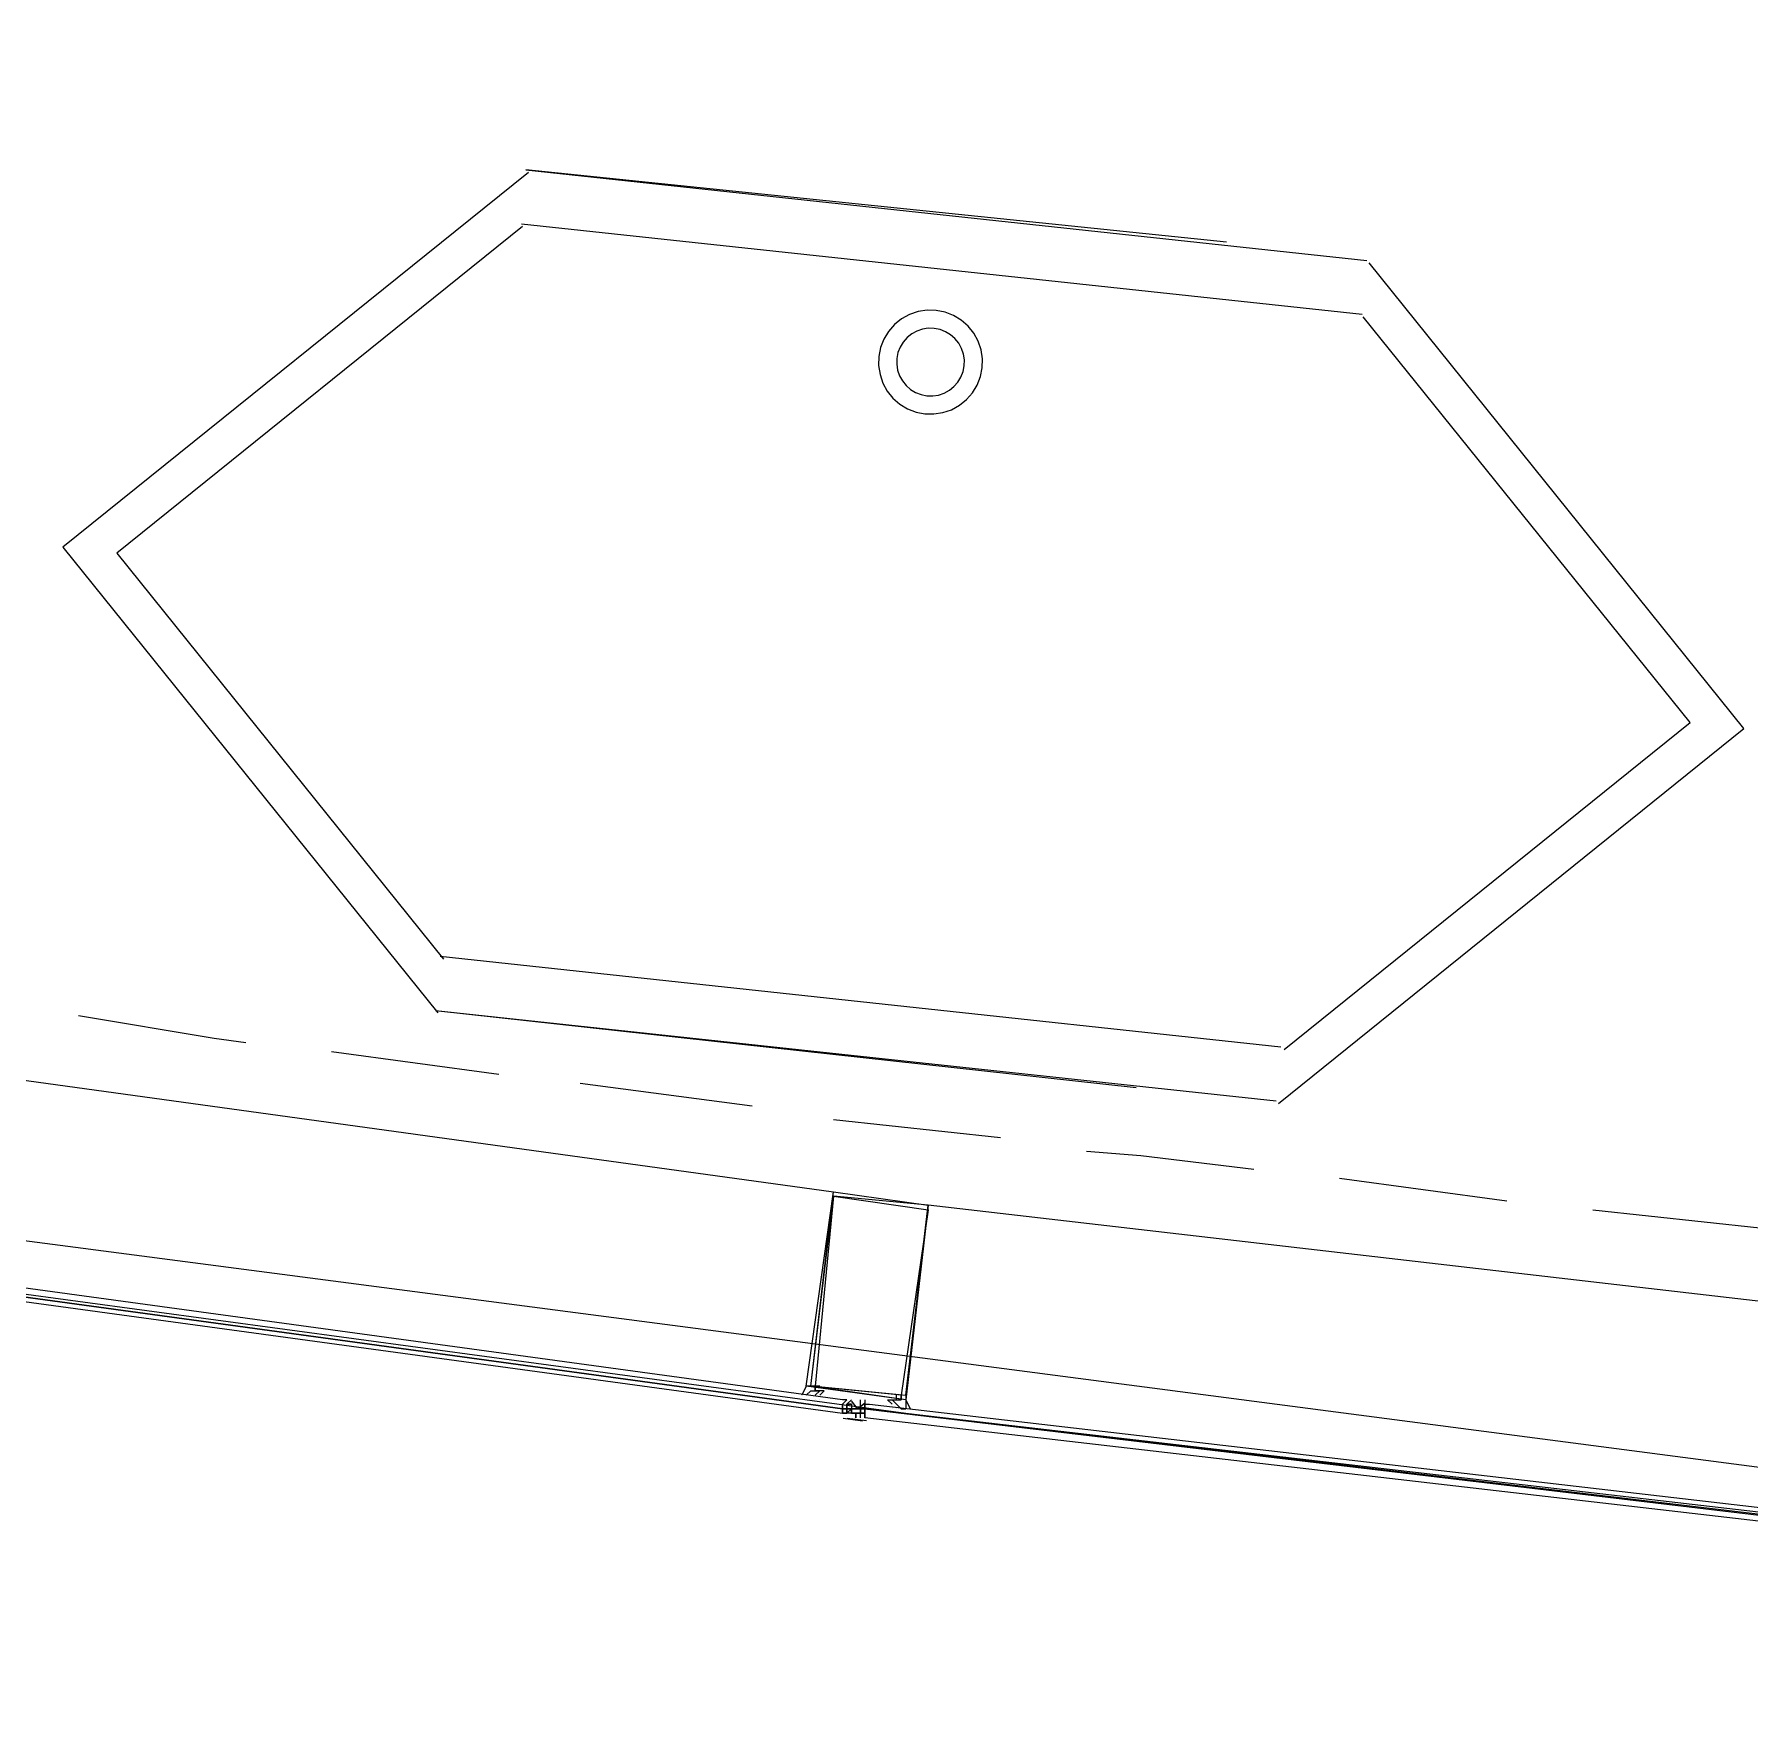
# Model space of a CAD drawing. Header units: feet. Extents: x -84 to 198, y -22 to 181.
# Drawn here: x 49.63 to 54.69, y 15.92 to 20.87 of the extents above; entities that cross this region are included whole.
import ezdxf

# ---------------------------------------------------------------- set-up
doc = ezdxf.new("R2010")
doc.units = ezdxf.units.FT
doc.layers.add('A-AREA-UNIDAD', color=30, linetype='CONTINUOUS')
doc.layers.add('A-LINEA', color=7, linetype='CONTINUOUS')

msp = doc.modelspace()

# ---------------------------------------------------------------- linework, layer by layer
at = {"layer": 'A-AREA-UNIDAD'}
msp.add_lwpolyline([(23.392, 28.4089), (25.28, 25.4756), (25.6, 25.44), (25.632, 24.96), (27.68, 22.24), (28, 22.2044), (28.08, 21.7244), (39.712, 18.9689), (47.68, 17.5644), (55.712, 16.5156), (55.808, 17.0489), (56.4, 17.0844), (56.448, 17.28), (58.752, 17.0844), (61.952, 30.56)], dxfattribs=at)
at = {"layer": 'A-LINEA'}
for p, q in [((53.5467, 20.0444), (51.0667, 20.3111)), ((52.2115, 20.0448), (52.1881, 20.0319)), ((52.2368, 20.0534), (52.2115, 20.0448)), ((52.2633, 20.0574), (52.2368, 20.0534)), ((52.29, 20.0569), (52.2633, 20.0574)), ((52.3162, 20.0517), (52.29, 20.0569)), ((52.3411, 20.042), (52.3162, 20.0517)), ((52.364, 20.0281), (52.3411, 20.042)), ((52.1496, 19.9951), (52.1358, 19.9722)), ((52.1673, 20.0152), (52.1496, 19.9951)), ((52.1881, 20.0319), (52.1673, 20.0152)), ((52.2177, 19.9876), (52.2042, 19.9767)), ((52.233, 19.996), (52.2177, 19.9876)), ((52.2495, 20.0016), (52.233, 19.996)), ((52.2668, 20.0042), (52.2495, 20.0016)), ((52.2842, 20.0039), (52.2668, 20.0042)), ((52.3013, 20.0005), (52.2842, 20.0039)), ((52.3175, 19.9941), (52.3013, 20.0005)), ((52.3324, 19.9851), (52.3175, 19.9941)), ((52.3841, 20.0105), (52.364, 20.0281)), ((52.4008, 19.9897), (52.3841, 20.0105)), ((52.4137, 19.9662), (52.4008, 19.9897)), ((52.1261, 19.9473), (52.1209, 19.9211)), ((52.1358, 19.9722), (52.1261, 19.9473)), ((52.1836, 19.9486), (52.1773, 19.9324)), ((52.1927, 19.9635), (52.1836, 19.9486)), ((52.2042, 19.9767), (52.1927, 19.9635)), ((52.3455, 19.9736), (52.3324, 19.9851)), ((52.3565, 19.96), (52.3455, 19.9736)), ((52.3649, 19.9447), (52.3565, 19.96)), ((52.3705, 19.9282), (52.3649, 19.9447)), ((52.4223, 19.9409), (52.4137, 19.9662)), ((52.4263, 19.9145), (52.4223, 19.9409)), ((52.1209, 19.9211), (52.1203, 19.8944)), ((52.1203, 19.8944), (52.1244, 19.8679)), ((52.1739, 19.9153), (52.1735, 19.8979)), ((52.1735, 19.8979), (52.1762, 19.8806)), ((52.1773, 19.9324), (52.1739, 19.9153)), ((52.3693, 19.8765), (52.3727, 19.8936)), ((52.3731, 19.911), (52.3705, 19.9282)), ((52.3727, 19.8936), (52.3731, 19.911)), ((52.4206, 19.8616), (52.4258, 19.8878)), ((52.4258, 19.8878), (52.4263, 19.9145)), ((52.1244, 19.8679), (52.133, 19.8426)), ((52.133, 19.8426), (52.1459, 19.8192)), ((52.1762, 19.8806), (52.1818, 19.8641)), ((52.1818, 19.8641), (52.1902, 19.8489)), ((52.1902, 19.8489), (52.2011, 19.8353)), ((52.3425, 19.8322), (52.354, 19.8453)), ((52.354, 19.8453), (52.363, 19.8602)), ((52.363, 19.8602), (52.3693, 19.8765)), ((52.397, 19.8138), (52.4109, 19.8367)), ((52.4109, 19.8367), (52.4206, 19.8616)), ((52.1459, 19.8192), (52.1626, 19.7984)), ((52.1626, 19.7984), (52.1827, 19.7808)), ((52.2011, 19.8353), (52.2142, 19.8238)), ((52.2142, 19.8238), (52.2291, 19.8147)), ((52.2291, 19.8147), (52.2454, 19.8084)), ((52.2454, 19.8084), (52.2625, 19.805)), ((52.2625, 19.805), (52.2799, 19.8047)), ((52.2799, 19.8047), (52.2971, 19.8073)), ((52.2971, 19.8073), (52.3136, 19.8129)), ((52.3136, 19.8129), (52.3289, 19.8213)), ((52.3289, 19.8213), (52.3425, 19.8322)), ((52.3586, 19.777), (52.3794, 19.7937)), ((52.3794, 19.7937), (52.397, 19.8138)), ((52.1827, 19.7808), (52.2056, 19.7669)), ((52.2056, 19.7669), (52.2305, 19.7572)), ((52.2305, 19.7572), (52.2567, 19.752)), ((52.2567, 19.752), (52.2834, 19.7514)), ((52.2834, 19.7514), (52.3098, 19.7555)), ((52.3098, 19.7555), (52.3351, 19.7641)), ((52.3351, 19.7641), (52.3586, 19.777)), ((53.3067, 17.8844), (50.8267, 18.1511)), ((48.3067, 17.9644), (51.9867, 17.4578)), ((52.88, 17.7644), (50.8133, 17.9911)), ((53.2933, 17.7244), (50.8133, 17.9911)), ((50.5067, 17.8711), (51, 17.8044)), ((51.24, 17.7778), (51.7467, 17.7111)), ((51.9867, 17.6711), (52.48, 17.6178)), ((53.48, 17.4978), (53.9733, 17.4311)), ((55.96, 16.9911), (52.2667, 17.4178)), ((54.2267, 17.4044), (54.72, 17.3511)), ((51.9333, 16.8578), (51.9333, 16.8578)), ((51.9333, 16.8444), (51.9333, 16.8444)), ((51.9467, 16.8444), (51.9467, 16.8444)), ((52.0133, 16.8311), (52.0133, 16.8311)), ((52.0267, 16.8178), (52.0133, 16.8178)), ((52.0133, 16.8178), (52.0133, 16.8178)), ((52.0133, 16.8178), (52.0133, 16.8178)), ((52.0133, 16.8178), (52.0133, 16.8044)), ((52.0133, 16.8044), (52.0133, 16.8178)), ((52.0133, 16.8178), (52.0133, 16.8178)), ((52.0133, 16.8044), (52.0133, 16.8044)), ((52.0133, 16.8044), (52.0133, 16.8044)), ((52.0133, 16.8044), (52.0133, 16.8044)), ((52.0267, 16.8044), (52.0133, 16.8044)), ((52.0133, 16.8044), (52.0133, 16.8044)), ((52.0133, 16.8044), (52.0133, 16.8044)), ((52.0267, 16.8044), (52.0133, 16.8044)), ((52.0133, 16.8044), (52.0133, 16.8044)), ((52.0133, 16.8044), (52.0133, 16.8044)), ((52.0267, 16.8044), (52.0133, 16.8044)), ((52.0133, 16.8044), (52.0133, 16.8044)), ((52.0133, 16.8044), (52.0133, 16.8044)), ((52.0133, 16.8044), (52.0133, 16.8044)), ((52.0133, 16.8044), (52.0267, 16.8044)), ((52.0267, 16.8444), (52.0267, 16.8444)), ((52.0267, 16.8444), (52.0267, 16.8444)), ((52.0267, 16.8444), (52.0267, 16.8444)), ((52.0267, 16.8444), (52.0267, 16.8444)), ((52.0267, 16.8444), (52.0267, 16.8444)), ((52.0267, 16.8311), (52.0267, 16.8311)), ((52.0267, 16.8311), (52.0267, 16.8178)), ((52.0267, 16.8311), (52.0267, 16.8311)), ((52.0267, 16.8311), (52.0267, 16.8311)), ((52.0267, 16.8311), (52.0267, 16.8311)), ((52.0267, 16.8311), (52.0267, 16.8311)), ((52.0267, 16.8311), (52.0267, 16.8311)), ((52.0267, 16.8311), (52.0267, 16.8311)), ((52.0267, 16.8311), (52.0267, 16.8311)), ((52.0267, 16.8311), (52.0267, 16.8311)), ((52.0267, 16.8311), (52.0267, 16.8311)), ((52.0267, 16.8311), (52.0267, 16.8311)), ((52.0267, 16.8311), (52.0267, 16.8311)), ((52.0267, 16.8178), (52.0267, 16.8311)), ((52.0267, 16.8311), (52.04, 16.8311)), ((52.0267, 16.8311), (52.04, 16.8311)), ((52.0267, 16.8311), (52.04, 16.8311)), ((52.04, 16.8311), (52.0267, 16.8311)), ((52.0267, 16.8178), (52.0267, 16.8178)), ((52.04, 16.8178), (52.0267, 16.8178)), ((52.0267, 16.8178), (52.0267, 16.8178)), ((52.0267, 16.8178), (52.0267, 16.8178)), ((52.0267, 16.8178), (52.0267, 16.8178)), ((52.0267, 16.8178), (52.04, 16.8178)), ((52.0267, 16.8178), (52.0267, 16.8178)), ((52.04, 16.8178), (52.0267, 16.8178)), ((52.0267, 16.8178), (52.0267, 16.8178)), ((52.0267, 16.8178), (52.0267, 16.8178)), ((52.0267, 16.8178), (52.0267, 16.8044)), ((52.0267, 16.8178), (52.0267, 16.8178)), ((52.0267, 16.8178), (52.0267, 16.8178)), ((52.0267, 16.8178), (52.0267, 16.8044)), ((52.0267, 16.8178), (52.0267, 16.8178)), ((52.0267, 16.8178), (52.0267, 16.8178)), ((52.0267, 16.8178), (52.0267, 16.8178)), ((52.0267, 16.8178), (52.0267, 16.8178)), ((52.0267, 16.8178), (52.0267, 16.8178)), ((52.0267, 16.8178), (52.0267, 16.8178)), ((52.0267, 16.8178), (52.0267, 16.8178)), ((52.0267, 16.8178), (52.0267, 16.8178)), ((52.0267, 16.8178), (52.0267, 16.8178)), ((52.0267, 16.8178), (52.0267, 16.8178)), ((52.0267, 16.8178), (52.0267, 16.8178)), ((52.0267, 16.8178), (52.0267, 16.8178)), ((52.0267, 16.8178), (52.0267, 16.8178)), ((52.0267, 16.8178), (52.0267, 16.8178)), ((52.0267, 16.8178), (52.04, 16.8178)), ((52.0267, 16.8178), (52.04, 16.8178)), ((52.0267, 16.8178), (52.0267, 16.8178)), ((52.0267, 16.8178), (52.0267, 16.8178)), ((52.0267, 16.8178), (52.0267, 16.8178)), ((52.0267, 16.8178), (52.0267, 16.8178)), ((52.0267, 16.8178), (52.0267, 16.8178)), ((52.0267, 16.8178), (52.0267, 16.8178)), ((52.0267, 16.8178), (52.0267, 16.8178)), ((52.0267, 16.8178), (52.0267, 16.8178)), ((52.0267, 16.8044), (52.04, 16.8178)), ((52.0267, 16.8178), (52.0267, 16.8178)), ((52.0267, 16.8178), (52.0267, 16.8178)), ((52.0267, 16.8178), (52.0267, 16.8178)), ((52.0267, 16.8178), (52.0267, 16.8178)), ((52.04, 16.8178), (52.0267, 16.8178)), ((52.04, 16.8178), (52.0267, 16.8178)), ((52.0267, 16.8044), (52.0267, 16.8044)), ((52.0267, 16.8044), (52.0267, 16.8044)), ((52.04, 16.8044), (52.0267, 16.8044)), ((52.0267, 16.8044), (52.0267, 16.8044)), ((52.0267, 16.8044), (52.0267, 16.8044)), ((52.0267, 16.8044), (52.0267, 16.8044)), ((52.0267, 16.8044), (52.0267, 16.8044)), ((52.0267, 16.8044), (52.0267, 16.8044)), ((52.0267, 16.8044), (52.0267, 16.8044)), ((52.0267, 16.8044), (52.0267, 16.8044)), ((52.0267, 16.8044), (52.0267, 16.8044)), ((52.0267, 16.8044), (52.0267, 16.8044)), ((52.0267, 16.8044), (52.0267, 16.8044)), ((52.0267, 16.8044), (52.0267, 16.8044)), ((52.0267, 16.8044), (52.0267, 16.8044)), ((52.0267, 16.8044), (52.0267, 16.8044)), ((52.0267, 16.8044), (52.0267, 16.8044)), ((52.04, 16.8311), (52.04, 16.8178)), ((52.04, 16.8311), (52.04, 16.8311)), ((52.04, 16.8311), (52.04, 16.8311)), ((52.04, 16.8311), (52.04, 16.8311)), ((52.04, 16.8311), (52.04, 16.8311)), ((52.04, 16.8311), (52.04, 16.8311)), ((52.04, 16.8311), (52.04, 16.8311)), ((52.04, 16.8311), (52.04, 16.8178)), ((52.04, 16.8311), (52.04, 16.8311)), ((52.04, 16.8311), (52.04, 16.8311)), ((52.04, 16.8311), (52.04, 16.8311)), ((52.04, 16.8311), (52.04, 16.8311)), ((52.04, 16.8311), (52.04, 16.8311)), ((52.04, 16.8311), (52.04, 16.8311)), ((52.04, 16.8311), (52.04, 16.8311)), ((52.04, 16.8178), (52.04, 16.8178)), ((52.04, 16.8178), (52.04, 16.8178)), ((52.04, 16.8178), (52.04, 16.8178)), ((52.04, 16.8178), (52.04, 16.8178)), ((52.04, 16.8178), (52.04, 16.8178)), ((52.04, 16.8178), (52.04, 16.8178)), ((52.04, 16.8178), (52.04, 16.8178)), ((52.04, 16.8178), (52.04, 16.8178)), ((52.04, 16.8178), (52.04, 16.8178)), ((52.04, 16.8178), (52.04, 16.8178)), ((52.04, 16.8178), (52.04, 16.8178)), ((52.04, 16.8178), (52.04, 16.8178)), ((52.04, 16.8178), (52.04, 16.8178)), ((52.04, 16.8178), (52.04, 16.8178)), ((52.04, 16.8178), (52.04, 16.8178)), ((52.04, 16.8178), (52.04, 16.8178)), ((52.04, 16.8178), (52.04, 16.8178)), ((52.04, 16.8178), (52.04, 16.8178)), ((52.04, 16.8178), (52.04, 16.8178)), ((52.04, 16.8044), (52.04, 16.8178)), ((52.04, 16.8178), (52.04, 16.8178)), ((52.04, 16.8044), (52.04, 16.8178)), ((52.04, 16.8178), (52.04, 16.8044)), ((52.04, 16.8178), (52.04, 16.8178)), ((52.04, 16.8178), (52.0533, 16.8178)), ((52.04, 16.8178), (52.04, 16.8178)), ((52.04, 16.8178), (52.0533, 16.8178)), ((52.04, 16.8178), (52.04, 16.8178)), ((52.04, 16.8178), (52.04, 16.8178)), ((52.04, 16.8178), (52.04, 16.8044)), ((52.04, 16.8178), (52.04, 16.8178)), ((52.04, 16.8178), (52.04, 16.8178)), ((52.04, 16.8178), (52.04, 16.8178)), ((52.04, 16.8178), (52.0533, 16.8178)), ((52.04, 16.8178), (52.04, 16.8178)), ((52.04, 16.8178), (52.04, 16.8044)), ((52.04, 16.8178), (52.04, 16.8178)), ((52.04, 16.8178), (52.04, 16.8178)), ((52.04, 16.8178), (52.04, 16.8044)), ((52.04, 16.8178), (52.04, 16.8178)), ((52.04, 16.8178), (52.04, 16.8178)), ((52.04, 16.8178), (52.04, 16.8178)), ((52.04, 16.8178), (52.04, 16.8178)), ((52.04, 16.8178), (52.04, 16.8178)), ((52.04, 16.8178), (52.04, 16.8178)), ((52.04, 16.8178), (52.04, 16.8178)), ((52.04, 16.8178), (52.04, 16.8178)), ((52.04, 16.8178), (52.04, 16.8178)), ((52.04, 16.8044), (52.04, 16.8044)), ((52.04, 16.8044), (52.04, 16.8044)), ((52.04, 16.8044), (52.04, 16.8044)), ((52.04, 16.8044), (52.04, 16.8044)), ((52.04, 16.8044), (52.04, 16.8044)), ((52.04, 16.8044), (52.04, 16.8044)), ((52.04, 16.8044), (52.04, 16.8044)), ((52.04, 16.8044), (52.04, 16.8044)), ((52.04, 16.8044), (52.04, 16.8044)), ((52.04, 16.8044), (52.04, 16.8044)), ((52.04, 16.8044), (52.04, 16.8044)), ((52.04, 16.8044), (52.04, 16.8044)), ((52.04, 16.8044), (52.04, 16.8044)), ((52.04, 16.8044), (52.04, 16.8044)), ((52.04, 16.8044), (52.04, 16.8044)), ((52.04, 16.8044), (52.04, 16.8044)), ((52.04, 16.8044), (52.04, 16.8044)), ((52.04, 16.8044), (52.04, 16.8044)), ((52.04, 16.8044), (52.04, 16.8044)), ((52.04, 16.8044), (52.04, 16.8044)), ((52.0533, 16.8044), (52.04, 16.8044)), ((52.04, 16.8044), (52.04, 16.8044)), ((52.04, 16.8044), (52.04, 16.8044)), ((52.04, 16.8044), (52.04, 16.8044)), ((52.04, 16.8044), (52.04, 16.8044)), ((52.04, 16.8044), (52.04, 16.8044)), ((52.04, 16.8044), (52.04, 16.8044)), ((52.04, 16.8044), (52.04, 16.8044)), ((52.04, 16.8044), (52.04, 16.8044)), ((52.04, 16.8044), (52.04, 16.8044)), ((52.04, 16.8044), (52.04, 16.8044)), ((52.04, 16.8044), (52.04, 16.8044)), ((52.04, 16.8044), (52.04, 16.8044)), ((52.04, 16.8044), (52.04, 16.8044)), ((52.04, 16.8044), (52.04, 16.8044)), ((52.04, 16.8044), (52.04, 16.8044)), ((52.04, 16.8044), (52.04, 16.8044)), ((52.04, 16.8044), (52.04, 16.8044)), ((52.04, 16.8044), (52.04, 16.8044)), ((52.04, 16.8044), (52.04, 16.8044)), ((52.04, 16.8044), (52.04, 16.8044)), ((52.04, 16.8044), (52.04, 16.8044)), ((52.04, 16.8044), (52.04, 16.8044)), ((52.04, 16.8044), (52.04, 16.8044)), ((52.04, 16.8044), (52.04, 16.8044)), ((52.04, 16.8044), (52.04, 16.8044)), ((52.04, 16.8044), (52.0533, 16.8044)), ((52.04, 16.8044), (52.04, 16.8044)), ((52.04, 16.8044), (52.04, 16.8044)), ((52.04, 16.8044), (52.04, 16.8044)), ((52.04, 16.8044), (52.04, 16.8044)), ((52.04, 16.8044), (52.04, 16.8044)), ((52.04, 16.8044), (52.04, 16.8044)), ((52.04, 16.8044), (52.04, 16.8044)), ((52.04, 16.8044), (52.04, 16.8044)), ((52.04, 16.8044), (52.04, 16.8044)), ((52.04, 16.8044), (52.04, 16.8044)), ((52.04, 16.8044), (52.04, 16.8044)), ((52.04, 16.8044), (52.04, 16.8044)), ((52.04, 16.8044), (52.04, 16.8044)), ((52.04, 16.8044), (52.04, 16.8044)), ((52.0533, 16.8178), (52.0533, 16.8178)), ((52.0533, 16.8178), (52.0533, 16.8178)), ((52.0533, 16.8178), (52.0533, 16.8178)), ((52.0533, 16.8178), (52.0533, 16.8178)), ((52.0533, 16.8178), (52.0533, 16.8178)), ((52.0533, 16.8178), (52.0533, 16.8178)), ((52.0533, 16.8178), (52.0533, 16.8178)), ((52.0533, 16.8178), (52.0533, 16.8178)), ((52.0533, 16.8178), (52.0533, 16.8178)), ((52.0533, 16.8178), (52.0533, 16.8178)), ((52.0533, 16.8178), (52.0533, 16.8178)), ((52.0533, 16.8178), (52.0533, 16.8178)), ((52.0533, 16.8178), (52.0533, 16.8178)), ((52.0533, 16.8178), (52.0533, 16.8178)), ((52.0533, 16.8178), (52.0533, 16.8178)), ((52.0533, 16.8178), (52.0533, 16.8178)), ((52.0533, 16.8178), (52.0533, 16.8178)), ((52.0533, 16.8178), (52.0533, 16.8178)), ((52.0533, 16.8178), (52.0533, 16.8178)), ((52.0533, 16.8178), (52.0533, 16.8178)), ((52.0533, 16.8178), (52.0667, 16.8178)), ((52.0533, 16.8178), (52.0533, 16.8178)), ((52.0533, 16.8178), (52.0533, 16.8178)), ((52.0533, 16.8178), (52.0533, 16.8178)), ((52.0533, 16.8178), (52.0533, 16.8178)), ((52.0533, 16.8178), (52.0533, 16.8178)), ((52.0533, 16.8178), (52.0533, 16.8178)), ((52.0533, 16.8178), (52.0533, 16.8178)), ((52.0533, 16.8178), (52.0533, 16.8178)), ((52.0533, 16.8178), (52.0533, 16.8178)), ((52.0533, 16.8178), (52.0533, 16.8178)), ((52.0533, 16.8178), (52.0533, 16.8178)), ((52.0533, 16.8178), (52.0533, 16.8178)), ((52.0533, 16.8178), (52.0667, 16.8178)), ((52.0533, 16.8178), (52.0533, 16.8178)), ((52.0533, 16.8178), (52.0533, 16.8178)), ((52.0533, 16.8178), (52.0533, 16.8178)), ((52.0533, 16.8178), (52.0533, 16.8178)), ((52.0533, 16.8178), (52.0533, 16.8178)), ((52.0533, 16.8178), (52.0533, 16.8178)), ((52.0533, 16.8178), (52.0533, 16.8178)), ((52.0533, 16.8178), (52.0533, 16.8178)), ((52.0533, 16.8178), (52.0533, 16.8178)), ((52.0533, 16.8178), (52.0533, 16.8178)), ((52.0533, 16.8178), (52.0533, 16.8178)), ((52.0533, 16.8178), (52.0533, 16.8178)), ((52.0533, 16.8178), (52.0533, 16.8178)), ((52.0533, 16.8178), (52.0533, 16.8178)), ((52.0533, 16.8044), (52.0533, 16.8044)), ((52.0533, 16.8044), (52.0533, 16.7911)), ((52.0533, 16.8044), (52.0533, 16.8044)), ((52.0533, 16.8044), (52.0533, 16.8044)), ((52.0533, 16.8044), (52.0533, 16.8044)), ((52.0533, 16.8044), (52.0667, 16.8044)), ((52.0533, 16.8044), (52.0533, 16.8044)), ((52.0533, 16.8044), (52.0533, 16.8044)), ((52.0667, 16.8044), (52.0533, 16.8044)), ((52.0533, 16.8044), (52.0533, 16.8044)), ((52.0533, 16.8044), (52.0533, 16.8044)), ((52.0533, 16.8044), (52.0533, 16.8044)), ((52.0533, 16.8044), (52.0533, 16.8044)), ((52.0533, 16.8044), (52.0533, 16.8044)), ((52.0533, 16.8044), (52.0533, 16.8044)), ((52.0533, 16.8044), (52.0667, 16.8044)), ((52.0533, 16.8044), (52.0533, 16.8044)), ((52.0533, 16.8044), (52.0667, 16.8044)), ((52.0533, 16.8044), (52.0533, 16.8044)), ((52.0533, 16.8044), (52.0533, 16.8044)), ((52.0533, 16.8044), (52.0533, 16.8044)), ((52.0667, 16.8044), (52.0533, 16.8044)), ((52.0533, 16.8044), (52.0533, 16.8044)), ((52.0533, 16.8044), (52.0667, 16.8044)), ((52.0533, 16.8044), (52.0533, 16.8044)), ((52.0533, 16.8044), (52.0533, 16.8044)), ((52.0533, 16.8044), (52.0533, 16.8044)), ((52.0533, 16.8044), (52.0533, 16.8044)), ((52.0533, 16.7911), (52.0533, 16.8044)), ((52.0533, 16.8044), (52.0533, 16.8044)), ((52.0533, 16.8044), (52.0533, 16.8044)), ((52.0533, 16.8044), (52.0533, 16.8044)), ((52.0533, 16.8044), (52.0533, 16.7911)), ((52.0533, 16.8044), (52.0533, 16.8044)), ((52.0533, 16.8044), (52.0667, 16.8044)), ((52.0533, 16.8044), (52.0533, 16.8044)), ((52.0533, 16.8044), (52.0667, 16.8044)), ((52.0533, 16.8044), (52.0533, 16.8044)), ((52.0533, 16.8044), (52.0533, 16.8044)), ((52.0533, 16.8044), (52.0533, 16.8044)), ((52.0533, 16.8044), (52.0533, 16.8044)), ((52.0533, 16.8044), (52.0533, 16.8044)), ((52.0533, 16.8044), (52.0533, 16.8044)), ((52.0533, 16.8044), (52.0533, 16.8044)), ((52.0533, 16.8044), (52.0533, 16.8044)), ((52.0533, 16.8044), (52.0533, 16.8044)), ((52.0533, 16.8044), (52.0533, 16.8044)), ((52.0533, 16.8044), (52.0533, 16.8044)), ((52.0533, 16.8044), (52.0667, 16.8044)), ((52.0533, 16.8044), (52.0533, 16.8044)), ((52.0533, 16.8044), (52.0533, 16.8044)), ((52.0533, 16.8044), (52.0533, 16.8044)), ((52.0533, 16.8044), (52.0533, 16.8044)), ((52.0533, 16.8044), (52.0667, 16.8044)), ((52.0533, 16.8044), (52.0533, 16.8044)), ((52.0533, 16.8044), (52.0533, 16.8044)), ((52.0533, 16.8044), (52.0533, 16.8044)), ((52.0533, 16.8044), (52.0533, 16.8044)), ((52.0533, 16.8044), (52.0533, 16.8044)), ((52.0533, 16.8044), (52.0533, 16.8044)), ((52.0533, 16.8044), (52.0533, 16.8044)), ((52.0533, 16.8044), (52.0533, 16.8044)), ((52.0533, 16.8044), (52.0533, 16.8044)), ((52.0533, 16.8044), (52.0533, 16.8044)), ((52.0533, 16.8044), (52.0533, 16.8044)), ((52.0533, 16.8044), (52.0533, 16.8044)), ((52.0533, 16.8044), (52.0533, 16.8044)), ((52.0533, 16.8044), (52.0533, 16.8044)), ((52.0533, 16.8044), (52.0533, 16.8044)), ((52.0533, 16.8044), (52.0533, 16.8044)), ((52.0533, 16.8044), (52.0533, 16.8044)), ((52.0533, 16.8044), (52.0533, 16.8044)), ((52.0533, 16.8044), (52.0533, 16.8044)), ((52.0667, 16.8311), (52.0667, 16.8311)), ((52.0667, 16.8311), (52.0667, 16.8311)), ((52.0667, 16.8311), (52.0667, 16.8311)), ((52.0667, 16.8311), (52.0667, 16.8311)), ((52.0667, 16.8311), (52.0667, 16.8311)), ((52.0667, 16.8311), (52.0667, 16.8311)), ((52.0667, 16.8311), (52.0667, 16.8311)), ((52.0667, 16.8311), (52.0667, 16.8311)), ((52.0667, 16.8311), (52.0667, 16.8311)), ((52.0667, 16.8311), (52.0667, 16.8311)), ((52.0667, 16.8311), (52.0667, 16.8311)), ((52.0667, 16.8311), (52.0667, 16.8311)), ((52.0667, 16.8311), (52.0667, 16.8311)), ((52.0667, 16.8311), (52.0667, 16.8311)), ((52.0667, 16.8178), (52.0667, 16.8178)), ((52.0667, 16.8178), (52.0667, 16.8178)), ((52.0667, 16.8178), (52.0667, 16.8178)), ((52.0667, 16.8178), (52.0667, 16.8178)), ((52.0667, 16.8178), (52.0667, 16.8178)), ((52.0667, 16.8178), (52.0667, 16.8178)), ((52.0667, 16.8178), (52.0667, 16.8178)), ((52.0667, 16.8178), (52.0667, 16.8178)), ((52.0667, 16.8178), (52.0667, 16.8044)), ((52.0667, 16.8178), (52.0667, 16.8178)), ((52.0667, 16.8178), (52.0667, 16.8178)), ((52.0667, 16.8178), (52.0667, 16.8178)), ((52.0667, 16.8178), (52.0667, 16.8178)), ((52.0667, 16.8178), (52.0667, 16.8178)), ((52.0667, 16.8178), (52.0667, 16.8178)), ((52.0667, 16.8178), (52.0667, 16.8178)), ((52.0667, 16.8178), (52.0667, 16.8178)), ((52.0667, 16.8178), (52.0667, 16.8178)), ((52.0667, 16.8178), (52.0667, 16.8178)), ((52.0667, 16.8178), (52.0667, 16.8178)), ((52.0667, 16.8178), (52.0667, 16.8178)), ((52.0667, 16.8178), (52.0667, 16.8178)), ((52.0667, 16.8178), (52.0667, 16.8178)), ((52.0667, 16.8178), (52.0667, 16.8178)), ((52.0667, 16.8178), (52.0667, 16.8178)), ((52.0667, 16.8178), (52.08, 16.8178)), ((52.0667, 16.8178), (52.0667, 16.8178)), ((52.0667, 16.8178), (52.0667, 16.8178)), ((52.0667, 16.8178), (52.0667, 16.8178)), ((52.0667, 16.8178), (52.0667, 16.8178)), ((52.0667, 16.8178), (52.0667, 16.8044)), ((52.0667, 16.8178), (52.0667, 16.8178)), ((52.0667, 16.8178), (52.0667, 16.8178)), ((52.0667, 16.8178), (52.0667, 16.8178)), ((52.0667, 16.8178), (52.0667, 16.8178)), ((52.0667, 16.8178), (52.0667, 16.8178)), ((52.0667, 16.8178), (52.0667, 16.8178)), ((52.0667, 16.8178), (52.0667, 16.8178)), ((52.0667, 16.8178), (52.0667, 16.8178)), ((52.0667, 16.8178), (52.0667, 16.8044)), ((52.0667, 16.8178), (52.0667, 16.8044)), ((52.0667, 16.8044), (52.0667, 16.8178)), ((52.0667, 16.8178), (52.0667, 16.8178)), ((52.0667, 16.8178), (52.0667, 16.8178)), ((52.0667, 16.8178), (52.0667, 16.8178)), ((52.0667, 16.8044), (52.0667, 16.8178)), ((52.0667, 16.8044), (52.0667, 16.8178)), ((52.08, 16.8178), (52.0667, 16.8178)), ((52.0667, 16.8178), (52.0667, 16.8178)), ((52.0667, 16.8178), (52.0667, 16.8178)), ((52.0667, 16.8178), (52.0667, 16.8044)), ((52.0667, 16.8178), (52.0667, 16.8178)), ((52.0667, 16.8178), (52.0667, 16.8178)), ((52.0667, 16.8044), (52.0667, 16.8044)), ((52.0667, 16.8044), (52.0667, 16.8044)), ((52.0667, 16.8044), (52.0667, 16.8044)), ((52.0667, 16.8044), (52.0667, 16.8044)), ((52.0667, 16.8044), (52.0667, 16.8044)), ((52.0667, 16.8044), (52.0667, 16.8044)), ((52.0667, 16.7911), (52.0667, 16.8044)), ((52.0667, 16.8044), (52.0667, 16.8044)), ((52.0667, 16.8044), (52.0667, 16.8044)), ((52.0667, 16.8044), (52.0667, 16.8044)), ((52.0667, 16.8044), (52.0667, 16.8044)), ((52.0667, 16.8044), (52.0667, 16.8044)), ((52.0667, 16.8044), (52.0667, 16.8044)), ((52.0667, 16.8044), (52.0667, 16.8044)), ((52.0667, 16.8044), (52.0667, 16.8044)), ((52.0667, 16.8044), (52.0667, 16.8044)), ((52.0667, 16.8044), (52.0667, 16.8044)), ((52.0667, 16.8044), (52.0667, 16.8044)), ((52.0667, 16.8044), (52.0667, 16.8044)), ((52.0667, 16.8044), (52.0667, 16.8044)), ((52.0667, 16.8044), (52.0667, 16.8044)), ((52.0667, 16.8044), (52.0667, 16.8044)), ((52.0667, 16.8044), (52.0667, 16.8044)), ((52.0667, 16.8044), (52.0667, 16.8044)), ((52.0667, 16.8044), (52.0667, 16.8044)), ((52.0667, 16.8044), (52.0667, 16.8044)), ((52.0667, 16.8044), (52.0667, 16.8044)), ((52.0667, 16.8044), (52.08, 16.8044)), ((52.0667, 16.8044), (52.0667, 16.8044)), ((52.0667, 16.8044), (52.0667, 16.8044)), ((52.08, 16.8044), (52.0667, 16.8044)), ((52.08, 16.8044), (52.0667, 16.8044)), ((52.08, 16.8444), (52.08, 16.8444)), ((52.08, 16.8311), (52.08, 16.8311)), ((52.08, 16.8311), (52.08, 16.8311)), ((52.08, 16.8311), (52.08, 16.8311)), ((52.08, 16.8311), (52.08, 16.8311)), ((52.08, 16.8311), (52.08, 16.8311)), ((52.08, 16.8311), (52.08, 16.8311)), ((52.08, 16.8311), (52.08, 16.8311)), ((52.08, 16.8311), (52.08, 16.8311)), ((52.08, 16.8311), (52.08, 16.8311)), ((52.08, 16.8311), (52.08, 16.8311)), ((52.08, 16.8311), (52.08, 16.8311)), ((52.08, 16.8178), (52.08, 16.8044)), ((52.08, 16.8178), (52.08, 16.8178)), ((52.08, 16.8178), (52.08, 16.8044)), ((52.08, 16.8178), (52.08, 16.8178)), ((52.08, 16.8178), (52.08, 16.8178)), ((52.08, 16.8178), (52.08, 16.8178)), ((52.08, 16.8178), (52.08, 16.8178)), ((52.08, 16.8178), (52.08, 16.8178)), ((52.08, 16.8178), (52.08, 16.8178)), ((52.08, 16.8178), (52.08, 16.8178)), ((52.08, 16.8178), (52.08, 16.8178)), ((52.08, 16.8178), (52.08, 16.8178)), ((52.08, 16.8044), (52.08, 16.8044)), ((52.08, 16.8044), (52.08, 16.8044)), ((52.08, 16.8044), (52.08, 16.8044)), ((52.08, 16.8044), (52.08, 16.8044)), ((52.08, 16.8044), (52.08, 16.8044)), ((52.08, 16.8044), (52.08, 16.8044)), ((52.08, 16.8044), (52.08, 16.8044)), ((52.08, 16.8044), (52.08, 16.8044)), ((52.08, 16.8044), (52.08, 16.8044)), ((52.08, 16.8044), (52.08, 16.7911)), ((52.08, 16.8044), (52.08, 16.8044)), ((52.08, 16.8044), (52.08, 16.8044)), ((52.08, 16.8044), (52.08, 16.8044)), ((52.08, 16.7911), (52.08, 16.8044)), ((52.08, 16.7911), (52.08, 16.8044)), ((52.08, 16.8044), (52.08, 16.8044)), ((52.08, 16.7911), (52.08, 16.8044)), ((52.16, 16.8178), (52.16, 16.8178)), ((52.1733, 16.8178), (52.1733, 16.8178)), ((52.1867, 16.8444), (52.1867, 16.8444)), ((52.0731, 16.7814), (52.0157, 16.7893)), ((52.0849, 16.7822), (52.0273, 16.7889)), ((52.0667, 16.7911), (52.0667, 16.7911)), ((52.0667, 16.7911), (52.0667, 16.7911)), ((52.0667, 16.7911), (52.0667, 16.7911)), ((52.0667, 16.7911), (52.0667, 16.7911)), ((52.0667, 16.7911), (52.0667, 16.7911)), ((52.0667, 16.7911), (52.0667, 16.7911)), ((52.0667, 16.7911), (52.0667, 16.7911)), ((52.0667, 16.7911), (52.0667, 16.7911)), ((52.08, 16.7911), (52.08, 16.7911)), ((52.08, 16.7911), (52.08, 16.7911)), ((52.08, 16.7911), (52.08, 16.7911)), ((52.08, 16.7911), (52.08, 16.7911)), ((52.08, 16.7911), (52.08, 16.7911)), ((52.08, 16.7911), (52.08, 16.7911)), ((52.08, 16.7911), (52.08, 16.7911)), ((52.08, 16.7911), (52.08, 16.7911)), ((52.08, 16.7911), (52.08, 16.7911))]:
    msp.add_line(p, q, dxfattribs=at)
for points in [[(26.7067, 23.3511), (28.04, 21.6178), (31.0267, 20.8311), (34.0133, 20.0978), (37.0133, 19.4044), (40.0267, 18.7778), (43.0533, 18.2044), (46.0933, 17.6844), (49.1467, 17.2178), (52.2, 16.8044), (55.2533, 16.4444), (58.32, 16.1511), (60.4, 16.0178), (62.48, 15.9511), (64.5467, 15.9244), (66.6267, 15.9511), (68.7067, 16.0178), (70.7867, 16.1511), (72.8533, 16.3244), (74.92, 16.5511), (76.9867, 16.8178), (79.04, 17.1511), (81.08, 17.5244), (83.12, 17.9378)], [(51.0871, 20.4639), (49.7139, 19.3582), (50.8196, 17.985)], [(53.1467, 20.2578), (51.08, 20.4711), (53.56, 20.2044)], [(51.0699, 20.3048), (49.8729, 19.341), (50.8368, 18.144)], [(53.2996, 17.7183), (54.6728, 18.824), (53.5671, 20.1973)], [(53.3168, 17.8774), (54.5137, 18.8412), (53.5499, 20.0382)], [(49.76, 17.9778), (50.16, 17.9111), (50.2533, 17.8978)], [(52.7333, 17.5778), (52.8933, 17.5644), (53.2267, 17.5244)], [(51.9867, 17.4578), (52.2667, 17.4178), (52.2, 16.8444), (51.9067, 16.8844), (51.9867, 17.4578)], [(52.2667, 17.4178), (52.2, 16.8444), (51.92, 16.8844), (51.9867, 17.4578), (52.2667, 17.4178), (51.9867, 17.4444), (51.9333, 16.8844), (52.2, 16.8578), (52.2667, 17.4178)], [(51.9867, 17.4444), (52.2667, 17.4044), (52.1867, 16.8578), (51.92, 16.8844), (51.9867, 17.4444)], [(48.1067, 17.3644), (48.1067, 17.3511), (52.0133, 16.8178), (52.0133, 16.8311), (52.0267, 16.8444), (52.0133, 16.8444), (48.1067, 17.3778), (48.1067, 17.3644)], [(48.1067, 17.3378), (52.0133, 16.8044), (52.0133, 16.8178), (48.1067, 17.3511), (48.1067, 17.3378)], [(51.92, 16.8844), (51.92, 16.8844), (51.92, 16.8844), (51.9333, 16.8844), (51.9333, 16.8844), (51.92, 16.8844), (51.92, 16.8844), (51.92, 16.8844), (51.92, 16.8844), (51.92, 16.8844), (51.92, 16.8844), (51.92, 16.8844), (51.9067, 16.8844), (51.9067, 16.8844), (51.8933, 16.8578), (51.8933, 16.8578)], [(51.92, 16.8711), (51.92, 16.8711), (51.92, 16.8711), (51.92, 16.8711), (51.9067, 16.8578), (51.9067, 16.8578)], [(51.9067, 16.8578), (51.9067, 16.8578), (51.9067, 16.8578)], [(51.9467, 16.8578), (51.9467, 16.8578), (51.9467, 16.8578), (51.96, 16.8711), (51.96, 16.8711), (51.9333, 16.8711), (51.9333, 16.8711), (51.9333, 16.8844), (51.92, 16.8844), (51.92, 16.8844), (51.9333, 16.8844), (51.9333, 16.8844), (51.9467, 16.8844), (51.9333, 16.8844), (51.9333, 16.8844), (51.9333, 16.8711)], [(51.92, 16.8711), (51.9467, 16.8711), (51.9467, 16.8711), (51.9333, 16.8578), (51.9333, 16.8578), (51.9333, 16.8578), (51.9333, 16.8578)], [(51.92, 16.8578), (51.92, 16.8578), (51.92, 16.8578)], [(51.92, 16.8578), (51.92, 16.8578), (51.92, 16.8578)], [(52.16, 16.8311), (52.16, 16.8311), (52.16, 16.8311), (52.1467, 16.8444), (52.1467, 16.8444), (52.1733, 16.8444), (52.1733, 16.8444), (52.1733, 16.8444), (52.1733, 16.8444), (52.1733, 16.8578), (52.1733, 16.8578), (52.1733, 16.8578)], [(52.1733, 16.8311), (52.1733, 16.8311), (52.1733, 16.8311), (52.16, 16.8444), (52.16, 16.8444), (52.1867, 16.8444), (52.1867, 16.8444), (52.1867, 16.8444), (52.1867, 16.8444), (52.1867, 16.8578), (52.1867, 16.8578), (52.1867, 16.8578)], [(52.1867, 16.8578), (52.1867, 16.8444), (52.1867, 16.8444), (52.1867, 16.8444), (52.1867, 16.8444), (52.1867, 16.8444), (52.1867, 16.8444), (52.1867, 16.8444)], [(52.2, 16.8578), (52.2, 16.8578), (52.2, 16.8444), (52.2, 16.8444), (52.2, 16.8444), (52.2, 16.8444), (52.2, 16.8444), (52.2, 16.8444), (52.2133, 16.8178), (52.2133, 16.8178)], [(52.0267, 16.8444), (52.0133, 16.8311), (52.0133, 16.8178), (52.0133, 16.8044)], [(52.0133, 16.8178), (52.0133, 16.8178), (52.0267, 16.8178), (52.0267, 16.8178)], [(52.0267, 16.8044), (52.0267, 16.8044), (52.0267, 16.8178), (52.0133, 16.8178)], [(52.0133, 16.8044), (52.0267, 16.8044), (52.0267, 16.8178)], [(52.0267, 16.8044), (52.0267, 16.8178), (52.0267, 16.8311), (52.04, 16.8444)], [(52.04, 16.8178), (52.0267, 16.8178), (52.0267, 16.8311)], [(52.0533, 16.8178), (52.04, 16.8178), (52.04, 16.8044)], [(52.0401, 16.84), (52.0571, 16.818), (52.0797, 16.8343)], [(52.0401, 16.8393), (52.0579, 16.8179), (52.0798, 16.835)], [(52.0667, 16.7911), (52.0667, 16.8044), (52.0667, 16.8178), (52.0667, 16.8311), (52.0667, 16.8444)], [(52.08, 16.8444), (52.08, 16.8311), (52.08, 16.8178), (52.08, 16.8044), (52.08, 16.7911)], [(56, 16.3644), (52.08, 16.8178), (52.08, 16.8311), (52.0933, 16.8311), (56, 16.3778), (56, 16.3644)], [(56, 16.3378), (52.08, 16.7911), (52.08, 16.8044), (52.08, 16.8178), (56, 16.3511), (56, 16.3378)], [(52.1733, 16.8444), (52.1733, 16.8444), (52.1733, 16.8444), (52.1733, 16.8444)], [(52.1733, 16.8311), (52.1867, 16.8178), (52.1867, 16.8178), (52.2, 16.8178), (52.2, 16.8178)], [(52.1733, 16.8178), (52.1733, 16.8178), (52.1733, 16.8178)], [(52.1867, 16.8178), (52.1867, 16.8178), (52.1867, 16.8178)], [(52.2, 16.8444), (52.2, 16.8178), (52.2, 16.8178)]]:
    msp.add_lwpolyline(points, dxfattribs=at)
for points in [[(51.92, 16.8844), (51.92, 16.8844), (51.92, 16.8844), (51.92, 16.8844)], [(51.9333, 16.8711), (51.9333, 16.8711), (51.9333, 16.8844), (51.9333, 16.8844)], [(52.1867, 16.8444), (52.1867, 16.8444), (52.1867, 16.8578), (52.1867, 16.8578)]]:
    msp.add_lwpolyline(points, close=True, dxfattribs=at)

doc.saveas('drawing.dxf')
